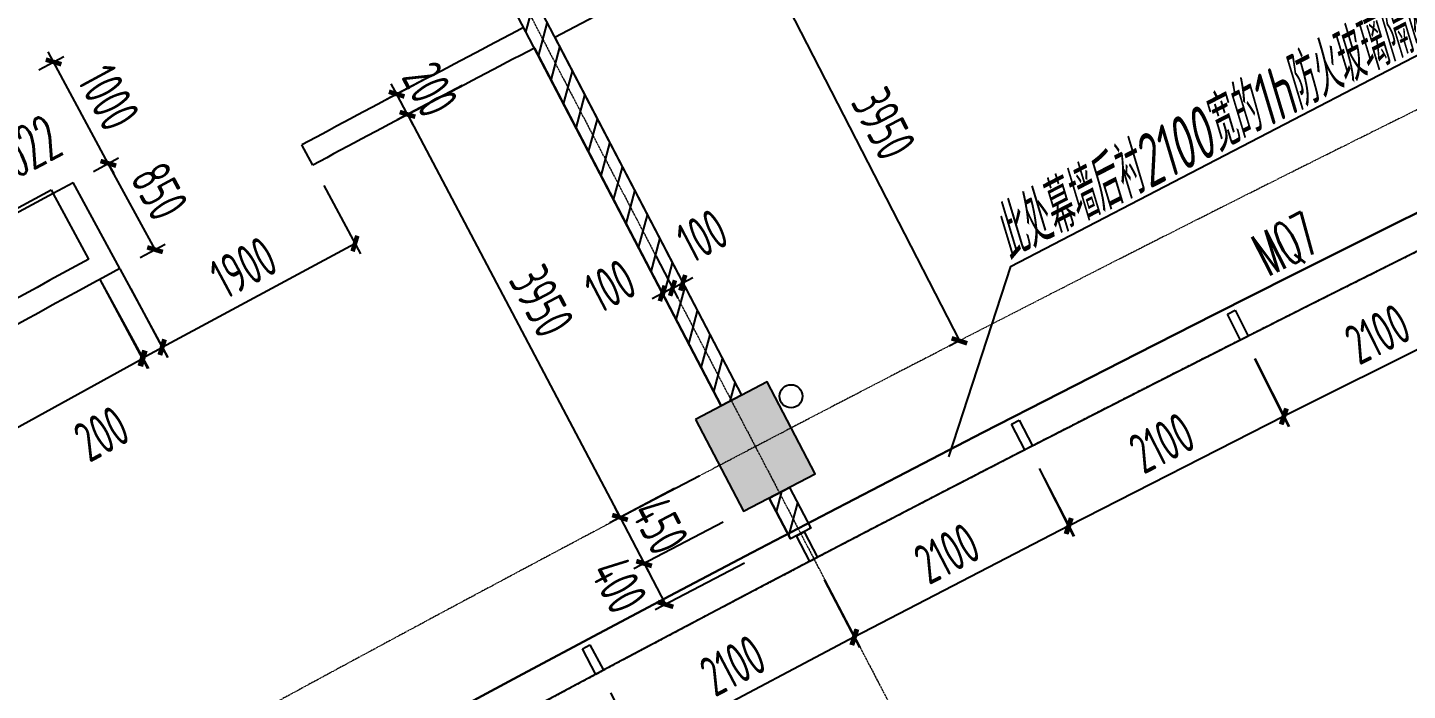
# Model space of a CAD drawing. Header units: millimetres. Extents: x 0 to 12095980, y -6694179 to 0.
# Drawn here: x 11636465 to 11648439, y -6436064 to -6430320 of the extents above; entities that cross this region are included whole.
import ezdxf
from ezdxf.enums import TextEntityAlignment as Align

# ---------------------------------------------------------------- set-up
doc = ezdxf.new("R2010")
doc.units = ezdxf.units.MM
doc.header["$LTSCALE"] = 10
doc.linetypes.add('A1-RG-AXIS$0$CENTER', pattern=[50.8, 31.75, -6.35, 6.35, -6.35])
doc.linetypes.add('A1-RI-F2$0$HIDDEN2', pattern=[0.1875, 0.125, -0.0625])
for name, color, linetype in [('A1-RD-2F$0$A-DIMS-1：100', 1, 'Continuous'), ('A1-RD-2F$0$A-GLAZ', 140, 'Continuous'), ('A1-RD-2F$0$A-louban', 5, 'Continuous'), ('A1-RG-AXIS$0$A-COLU-HATH', 8, 'Continuous'), ('A1-RG-AXIS$0$A-COLUMN', 7, 'Continuous'), ('A1-RG-AXIS$0$A2-RG-AXIS-150$0$A-DIMS-100', 1, 'Continuous'), ('A1-RI-F2$0$0P-RW-GR-V', 210, 'Continuous'), ('A1-RI-F2$0$A-DIMS-1：100', 1, 'Continuous'), ('A1-RI-F2$0$A-DOOR', 32, 'Continuous'), ('A1-RI-F2$0$A-FUZHUXIAN', 55, 'A1-RI-F2$0$HIDDEN2'), ('A1-RI-F2$0$A-HATH', 8, 'Continuous'), ('A1-RI-F2$0$A-SYMB', 4, 'Continuous'), ('A1-RI-F2$0$A-SYMB-AREA', 4, 'Continuous'), ('A1-RI-F2$0$A-SYMB-NAME', 4, 'Continuous'), ('A1-RI-F2$0$A-TEXT', 4, 'Continuous'), ('A1-RI-F2$0$A-TEXT1', 4, 'Continuous'), ('A1-RI-F2$0$A-WALL', 7, 'Continuous'), ('A1-RI-F2$0$N-SYMB-DOOR', 13, 'Continuous'), ('A1-RI-F2$0$N-SYMB-DOOR1', 13, 'Continuous'), ('A1-RI-F2$0$N-SYMB-DOOR2', 13, 'Continuous')]:
    doc.layers.add(name, color=color, linetype=linetype)
doc.layers.add('A1-RG-AXIS$0$A-GRID', color=1, linetype='A1-RG-AXIS$0$CENTER', lineweight=9)
doc.styles.add('A1-RD-2F$0$XD2008', font='xd-hzs.shx', dxfattribs={"width": 0.7, "bigfont": 'xd-hztxt.shx'})
doc.styles.add('A1-RG-AXIS$0$A2-RG-AXIS-150$0$XD2008', font='romans.shx', dxfattribs={"width": 0.7})
doc.styles.add('A1-RI-F2$0$ECADI', font='gbeitc.shx', dxfattribs={"width": 0.7, "bigfont": 'gbcbig.shx'})
doc.styles.add('A1-RI-F2$0$ECADI-SYM', font='simplex.shx', dxfattribs={"width": 0.7, "bigfont": 'hztxt.shx'})
doc.styles.add('A1-RI-F2$0$XD2008', font='xd-hzs.shx', dxfattribs={"width": 0.7, "bigfont": 'xd-hztxt.shx'})
doc.dimstyles.new('A1-RD-2F$0$XD100$0', dxfattribs={"dimscale": 100, "dimtxt": 3.5, "dimasz": 2, "dimexe": 1, "dimexo": 2, "dimgap": 1, "dimtad": 1, "dimdec": 0, "dimdsep": 46, "dimtxsty": 'A1-RD-2F$0$XD2008', "dimblk": 'A1-RD-2F$0$_ArchTick', "dimblk1": 'A1-RD-2F$0$_ArchTick', "dimblk2": 'A1-RD-2F$0$_ArchTick', "dimsah": 1, "dimcen": 2.5, "dimclrd": 1, "dimclre": 1, "dimclrt": 4, "dimaunit": 1, "dimadec": 0, "dimazin": 0, "dimtfac": 1, "dimtdec": 0, "dimtix": 1, "dimtmove": 2, "dimatfit": 3, "dimfxl": 1, "dimtolj": 1, "dimtzin": 0, "dimarcsym": 0})
doc.dimstyles.new('A1-RG-AXIS$0$A2-RG-AXIS-150$0$XD100', dxfattribs={"dimscale": 100, "dimtxt": 5.5, "dimasz": 1.5, "dimexe": 1, "dimexo": 2, "dimgap": 0.5, "dimtad": 1, "dimdec": 0, "dimdsep": 46, "dimtxsty": 'A1-RG-AXIS$0$A2-RG-AXIS-150$0$XD2008', "dimblk": 'A1-RG-AXIS$0$A2-RG-AXIS-150$0$_ArchTick', "dimcen": 2.5, "dimclrt": 4, "dimaunit": 1, "dimadec": 3, "dimazin": 0, "dimtfac": 1, "dimtdec": 0, "dimtix": 1, "dimtmove": 0, "dimatfit": 3, "dimfxl": 1, "dimtolj": 1, "dimtzin": 0, "dimarcsym": 0})
doc.dimstyles.new('A1-RI-F2$0$XD100$0', dxfattribs={"dimscale": 100, "dimtxt": 3.5, "dimasz": 2, "dimexe": 1, "dimexo": 2, "dimgap": 1, "dimtad": 1, "dimdec": 0, "dimdsep": 46, "dimtxsty": 'A1-RI-F2$0$XD2008', "dimblk1": 'A1-RI-F2$0$_ArchTick', "dimblk2": 'A1-RI-F2$0$_ArchTick', "dimsah": 1, "dimcen": 2.5, "dimclrd": 1, "dimclre": 1, "dimclrt": 4, "dimaunit": 1, "dimadec": 0, "dimazin": 0, "dimtfac": 1, "dimtdec": 0, "dimtix": 1, "dimtmove": 2, "dimatfit": 3, "dimfxl": 1, "dimtolj": 1, "dimtzin": 0, "dimarcsym": 0})

# ---------------------------------------------------------------- blocks, each defined once
blk = doc.blocks.new('A1-RI-F2$0$A-X-D2-60$0$d1000')
at = {"layer": 'A1-RI-F2$0$A-DOOR'}
blk.add_lwpolyline([(1257258, 175907), (1257258, 175942), (1256258, 175942), (1256258, 175907)], close=True, dxfattribs=at)
blk.add_arc((1257258, 175942), 1000, 182.0058, 269.9549, dxfattribs=at)
blk = doc.blocks.new('A1-RI-F2$0$_ArchTick')
at = {"color": 0, "linetype": 'ByBlock', "const_width": 0.4}
blk.add_lwpolyline([(-0.5, -0.5), (0.5, 0.5)], dxfattribs=at)
blk = doc.blocks.new('*D204')
at = {"layer": 'A1-RI-F2$0$A-DIMS-1：100', "color": 1, "linetype": 'ByBlock', "lineweight": -2, "transparency": 16777216}
for p, q in [((11642725, -6429532), (11642658, -6429566)), ((11642747, -6429520), (11644551, -6433034)), ((11644528, -6433046), (11644462, -6433080))]:
    blk.add_line(p, q, dxfattribs=at)
at = {"layer": 'A1-RI-F2$0$A-DIMS-1：100', "color": 1, "linetype": 'ByBlock', "lineweight": -2, "transparency": 16777216, "xscale": 100, "yscale": 100, "zscale": 100}
for p, rotation in [((11642747, -6429520), 117.1609874490202), ((11644551, -6433034), 297.1609874490201)]:
    blk.add_blockref('A1-RI-F2$0$_ArchTick', p, dxfattribs=dict(at, rotation=rotation))
at = {"layer": 'A1-RI-F2$0$A-DIMS-1：100', "color": 4, "linetype": 'ByBlock', "transparency": 16777216, "insert": (11643894, -6431152), "char_height": 350, "attachment_point": 5, "rotation": 297.161, "style": 'A1-RI-F2$0$XD2008'}
blk.add_mtext('\\A1;3950', dxfattribs=at)
blk = doc.blocks.new('*D179')
at = {"layer": 'A1-RI-F2$0$A-DIMS-1：100', "color": 1, "linetype": 'ByBlock', "lineweight": -2, "transparency": 16777216}
for p, q in [((11639036, -6431687), (11639354, -6432280)), ((11637632, -6433089), (11639306, -6432191)), ((11637361, -6432585), (11637679, -6433178))]:
    blk.add_line(p, q, dxfattribs=at)
at = {"layer": 'A1-RI-F2$0$A-DIMS-1：100', "color": 1, "linetype": 'ByBlock', "lineweight": -2, "transparency": 16777216, "xscale": 100, "yscale": 100, "zscale": 100}
for p, rotation in [((11639306, -6432191), 28.20464460487702), ((11637632, -6433089), 208.204644604877)]:
    blk.add_blockref('A1-RI-F2$0$_ArchTick', p, dxfattribs=dict(at, rotation=rotation))
at = {"layer": 'A1-RI-F2$0$A-DIMS-1：100', "color": 4, "linetype": 'ByBlock', "transparency": 16777216, "insert": (11638339, -6432398), "char_height": 350, "attachment_point": 5, "rotation": 28.2046, "style": 'A1-RI-F2$0$XD2008'}
blk.add_mtext('\\A1;1900', dxfattribs=at)
blk = doc.blocks.new('*D180')
at = {"layer": 'A1-RI-F2$0$A-DIMS-1：100', "color": 1, "linetype": 'ByBlock', "lineweight": -2, "transparency": 16777216}
for p, q in [((11637267, -6432409), (11637683, -6433178)), ((11637091, -6432504), (11637507, -6433273)), ((11637459, -6433185), (11637635, -6433090))]:
    blk.add_line(p, q, dxfattribs=at)
at = {"layer": 'A1-RI-F2$0$A-DIMS-1：100', "color": 1, "linetype": 'ByBlock', "lineweight": -2, "transparency": 16777216, "xscale": 100, "yscale": 100, "zscale": 100}
for p, rotation in [((11637635, -6433090), 28.4068325923117), ((11637459, -6433185), 208.4068325923117)]:
    blk.add_blockref('A1-RI-F2$0$_ArchTick', p, dxfattribs=dict(at, rotation=rotation))
at = {"layer": 'A1-RI-F2$0$A-DIMS-1：100', "color": 4, "linetype": 'ByBlock', "transparency": 16777216, "insert": (11637107, -6433839), "char_height": 350, "attachment_point": 5, "rotation": 28.4068, "style": 'A1-RI-F2$0$XD2008'}
blk.add_mtext('\\A1;200', dxfattribs=at)
blk = doc.blocks.new('*D181')
at = {"layer": 'A1-RI-F2$0$A-DIMS-1：100', "color": 1, "linetype": 'ByBlock', "lineweight": -2, "transparency": 16777216}
for p, q in [((11637092, -6432503), (11637516, -6433275)), ((11637468, -6433187), (11633898, -6435151)), ((11633521, -6434467), (11633946, -6435239))]:
    blk.add_line(p, q, dxfattribs=at)
at = {"layer": 'A1-RI-F2$0$A-DIMS-1：100', "color": 1, "linetype": 'ByBlock', "lineweight": -2, "transparency": 16777216, "xscale": 100, "yscale": 100, "zscale": 100}
for p, rotation in [((11637468, -6433187), 28.81820476373331), ((11633898, -6435151), 208.8182047637333)]:
    blk.add_blockref('A1-RI-F2$0$_ArchTick', p, dxfattribs=dict(at, rotation=rotation))
at = {"layer": 'A1-RI-F2$0$A-DIMS-1：100', "color": 4, "linetype": 'ByBlock', "transparency": 16777216, "insert": (11635550, -6433928), "char_height": 350, "attachment_point": 5, "rotation": 28.8182, "style": 'A1-RI-F2$0$XD2008'}
blk.add_mtext('\\A1;4075', dxfattribs=at)
blk = doc.blocks.new('*D183')
at = {"layer": 'A1-RI-F2$0$A-DIMS-1：100', "color": 1, "linetype": 'ByBlock', "lineweight": -2, "transparency": 16777216}
for p, q in [((11637038, -6431566), (11637254, -6431449)), ((11637571, -6432244), (11637166, -6431496)), ((11637443, -6432313), (11637658, -6432197))]:
    blk.add_line(p, q, dxfattribs=at)
at = {"layer": 'A1-RI-F2$0$A-DIMS-1：100', "color": 1, "linetype": 'ByBlock', "lineweight": -2, "transparency": 16777216, "xscale": 100, "yscale": 100, "zscale": 100}
for p, rotation in [((11637166, -6431496), 118.4068561019658), ((11637571, -6432244), 298.4068561019658)]:
    blk.add_blockref('A1-RI-F2$0$_ArchTick', p, dxfattribs=dict(at, rotation=rotation))
at = {"layer": 'A1-RI-F2$0$A-DIMS-1：100', "color": 4, "linetype": 'ByBlock', "transparency": 16777216, "insert": (11637610, -6431739), "char_height": 350, "attachment_point": 5, "rotation": 298.4069, "style": 'A1-RI-F2$0$XD2008'}
blk.add_mtext('\\A1;850', dxfattribs=at)
blk = doc.blocks.new('*D184')
at = {"layer": 'A1-RI-F2$0$A-DIMS-1：100', "color": 1, "linetype": 'ByBlock', "lineweight": -2, "transparency": 16777216}
for p, q in [((11636563, -6430686), (11636779, -6430569)), ((11636691, -6430617), (11636643, -6430529)), ((11637166, -6431496), (11636691, -6430617)), ((11637038, -6431566), (11637254, -6431449)), ((11637166, -6431496), (11637214, -6431584))]:
    blk.add_line(p, q, dxfattribs=at)
at = {"layer": 'A1-RI-F2$0$A-DIMS-1：100', "color": 1, "linetype": 'ByBlock', "lineweight": -2, "transparency": 16777216, "xscale": 100, "yscale": 100, "zscale": 100}
for p, rotation in [((11636691, -6430617), 298.3878376639529), ((11637166, -6431496), 118.3878376639529)]:
    blk.add_blockref('A1-RI-F2$0$_ArchTick', p, dxfattribs=dict(at, rotation=rotation))
at = {"layer": 'A1-RI-F2$0$A-DIMS-1：100', "color": 4, "linetype": 'ByBlock', "transparency": 16777216, "insert": (11637170, -6430926), "char_height": 350, "attachment_point": 5, "rotation": 298.3878, "style": 'A1-RI-F2$0$XD2008'}
blk.add_mtext('\\A1;1000', dxfattribs=at)
blk = doc.blocks.new('A1-RD-2F$0$_ArchTick')
at = {"color": 0, "linetype": 'ByBlock', "const_width": 0.4}
blk.add_lwpolyline([(-0.5, -0.5), (0.5, 0.5)], dxfattribs=at)
blk = doc.blocks.new('*D672')
at = {"layer": 'A1-RD-2F$0$A-DIMS-1：100', "color": 1, "linetype": 'ByBlock', "lineweight": -2, "transparency": 16777216}
for p, q in [((11648991, -6432250), (11649287, -6432841)), ((11649242, -6432752), (11647364, -6433691)), ((11647113, -6433189), (11647408, -6433780))]:
    blk.add_line(p, q, dxfattribs=at)
at = {"layer": 'A1-RD-2F$0$A-DIMS-1：100', "color": 1, "linetype": 'ByBlock', "lineweight": -2, "transparency": 16777216, "xscale": 100, "yscale": 100, "zscale": 100}
for p, rotation in [((11649242, -6432752), 26.55573624381362), ((11647364, -6433691), 206.5557362438136)]:
    blk.add_blockref('A1-RD-2F$0$_ArchTick', p, dxfattribs=dict(at, rotation=rotation))
at = {"layer": 'A1-RD-2F$0$A-DIMS-1：100', "color": 4, "linetype": 'ByBlock', "transparency": 16777216, "insert": (11648180, -6432975), "char_height": 350, "attachment_point": 5, "rotation": 26.5557, "style": 'A1-RD-2F$0$XD2008'}
blk.add_mtext('\\A1;2100', dxfattribs=at)
blk = doc.blocks.new('*D673')
at = {"layer": 'A1-RD-2F$0$A-DIMS-1：100', "color": 1, "linetype": 'ByBlock', "lineweight": -2, "transparency": 16777216}
for p, q in [((11647114, -6433188), (11647414, -6433777)), ((11647369, -6433688), (11645497, -6434641)), ((11645243, -6434141), (11645542, -6434730))]:
    blk.add_line(p, q, dxfattribs=at)
at = {"layer": 'A1-RD-2F$0$A-DIMS-1：100', "color": 1, "linetype": 'ByBlock', "lineweight": -2, "transparency": 16777216, "xscale": 100, "yscale": 100, "zscale": 100}
for p, rotation in [((11647369, -6433688), 26.96709227587927), ((11645497, -6434641), 206.9670922758793)]:
    blk.add_blockref('A1-RD-2F$0$_ArchTick', p, dxfattribs=dict(at, rotation=rotation))
at = {"layer": 'A1-RD-2F$0$A-DIMS-1：100', "color": 4, "linetype": 'ByBlock', "transparency": 16777216, "insert": (11646308, -6433919), "char_height": 350, "attachment_point": 5, "rotation": 26.9671, "style": 'A1-RD-2F$0$XD2008'}
blk.add_mtext('\\A1;2100', dxfattribs=at)
blk = doc.blocks.new('*D674')
at = {"layer": 'A1-RD-2F$0$A-DIMS-1：100', "color": 1, "linetype": 'ByBlock', "lineweight": -2, "transparency": 16777216}
for p, q in [((11645244, -6434140), (11645548, -6434727)), ((11645502, -6434638), (11643637, -6435604)), ((11643379, -6435106), (11643683, -6435693))]:
    blk.add_line(p, q, dxfattribs=at)
at = {"layer": 'A1-RD-2F$0$A-DIMS-1：100', "color": 1, "linetype": 'ByBlock', "lineweight": -2, "transparency": 16777216, "xscale": 100, "yscale": 100, "zscale": 100}
for p, rotation in [((11645502, -6434638), 27.37844987022338), ((11643637, -6435604), 207.3784498702233)]:
    blk.add_blockref('A1-RD-2F$0$_ArchTick', p, dxfattribs=dict(at, rotation=rotation))
at = {"layer": 'A1-RD-2F$0$A-DIMS-1：100', "color": 4, "linetype": 'ByBlock', "transparency": 16777216, "insert": (11644443, -6434877), "char_height": 350, "attachment_point": 5, "rotation": 27.3784, "style": 'A1-RD-2F$0$XD2008'}
blk.add_mtext('\\A1;2100', dxfattribs=at)
blk = doc.blocks.new('*D675')
at = {"layer": 'A1-RD-2F$0$A-DIMS-1：100', "color": 1, "linetype": 'ByBlock', "lineweight": -2, "transparency": 16777216}
for p, q in [((11643380, -6435105), (11643688, -6435690)), ((11643642, -6435601), (11641784, -6436580)), ((11641523, -6436084), (11641831, -6436669))]:
    blk.add_line(p, q, dxfattribs=at)
at = {"layer": 'A1-RD-2F$0$A-DIMS-1：100', "color": 1, "linetype": 'ByBlock', "lineweight": -2, "transparency": 16777216, "xscale": 100, "yscale": 100, "zscale": 100}
for p, rotation in [((11643642, -6435601), 27.79298955188193), ((11641784, -6436580), 207.7929895518819)]:
    blk.add_blockref('A1-RD-2F$0$_ArchTick', p, dxfattribs=dict(at, rotation=rotation))
at = {"layer": 'A1-RD-2F$0$A-DIMS-1：100', "color": 4, "linetype": 'ByBlock', "transparency": 16777216, "insert": (11642585, -6435848), "char_height": 350, "attachment_point": 5, "rotation": 27.793, "style": 'A1-RD-2F$0$XD2008'}
blk.add_mtext('\\A1;2100', dxfattribs=at)
blk = doc.blocks.new('A1-RD-2F$0$chuangkuang')
at = {"linetype": 'ByBlock'}
for p, q in [((11593433, -6456040), (11593631, -6455887)), ((11593631, -6455887), (11593677, -6455946)), ((11593677, -6455946), (11593479, -6456099)), ((11593479, -6456099), (11593433, -6456040))]:
    blk.add_line(p, q, dxfattribs=at)
blk = doc.blocks.new('*D431')
at = {"layer": 'A1-RI-F2$0$A-DIMS-1：100', "color": 1, "linetype": 'ByBlock', "lineweight": -2, "transparency": 16777216}
for p, q in [((11640236, -6430821), (11639673, -6431118)), ((11639762, -6431072), (11641606, -6434565)), ((11642080, -6434314), (11641518, -6434611))]:
    blk.add_line(p, q, dxfattribs=at)
at = {"layer": 'A1-RI-F2$0$A-DIMS-1：100', "color": 1, "linetype": 'ByBlock', "lineweight": -2, "transparency": 16777216, "xscale": 100, "yscale": 100, "zscale": 100}
for p, rotation in [((11639762, -6431072), 117.8380140557214), ((11641606, -6434565), 297.8380140557214)]:
    blk.add_blockref('A1-RI-F2$0$_ArchTick', p, dxfattribs=dict(at, rotation=rotation))
at = {"layer": 'A1-RI-F2$0$A-DIMS-1：100', "color": 4, "linetype": 'ByBlock', "transparency": 16777216, "insert": (11640927, -6432690), "char_height": 350, "attachment_point": 5, "rotation": 297.838, "style": 'A1-RI-F2$0$XD2008'}
blk.add_mtext('\\A1;3950', dxfattribs=at)
blk = doc.blocks.new('*D432')
at = {"layer": 'A1-RI-F2$0$A-DIMS-1：100', "color": 1, "linetype": 'ByBlock', "lineweight": -2, "transparency": 16777216}
for p, q in [((11639906, -6430770), (11639580, -6430942)), ((11639668, -6430896), (11639621, -6430807)), ((11639762, -6431072), (11639668, -6430896)), ((11639999, -6430947), (11639673, -6431119)), ((11639762, -6431072), (11639808, -6431161))]:
    blk.add_line(p, q, dxfattribs=at)
at = {"layer": 'A1-RI-F2$0$A-DIMS-1：100', "color": 1, "linetype": 'ByBlock', "lineweight": -2, "transparency": 16777216, "xscale": 100, "yscale": 100, "zscale": 100}
for p, rotation in [((11639668, -6430896), 297.8895704363046), ((11639762, -6431072), 117.8895704363046)]:
    blk.add_blockref('A1-RI-F2$0$_ArchTick', p, dxfattribs=dict(at, rotation=rotation))
at = {"layer": 'A1-RI-F2$0$A-DIMS-1：100', "color": 4, "linetype": 'ByBlock', "transparency": 16777216, "insert": (11639958, -6430855), "char_height": 350, "attachment_point": 5, "rotation": 297.8896, "style": 'A1-RI-F2$0$XD2008'}
blk.add_mtext('\\A1;200', dxfattribs=at)
blk = doc.blocks.new('*D439')
at = {"layer": 'A1-RI-F2$0$A-DIMS-1：100', "color": 1, "linetype": 'ByBlock', "lineweight": -2, "transparency": 16777216}
for p, q in [((11641916, -6432297), (11642108, -6432665)), ((11642005, -6432251), (11642197, -6432619)), ((11642062, -6432577), (11642151, -6432531)), ((11642151, -6432531), (11642239, -6432484)), ((11642062, -6432577), (11641973, -6432623))]:
    blk.add_line(p, q, dxfattribs=at)
at = {"layer": 'A1-RI-F2$0$A-DIMS-1：100', "color": 1, "linetype": 'ByBlock', "lineweight": -2, "transparency": 16777216, "xscale": 100, "yscale": 100, "zscale": 100}
for p, rotation in [((11642062, -6432577), 27.58412338707445), ((11642151, -6432531), 207.5841233870744)]:
    blk.add_blockref('A1-RI-F2$0$_ArchTick', p, dxfattribs=dict(at, rotation=rotation))
at = {"layer": 'A1-RI-F2$0$A-DIMS-1：100', "color": 4, "linetype": 'ByBlock', "transparency": 16777216, "insert": (11642320, -6432123), "char_height": 350, "attachment_point": 5, "rotation": 27.5841, "style": 'A1-RI-F2$0$XD2008'}
blk.add_mtext('\\A1;100', dxfattribs=at)
blk = doc.blocks.new('*D440')
at = {"layer": 'A1-RI-F2$0$A-DIMS-1：100', "color": 1, "linetype": 'ByBlock', "lineweight": -2, "transparency": 16777216}
for p, q in [((11641919, -6432303), (11642108, -6432665)), ((11641830, -6432349), (11642020, -6432712)), ((11642062, -6432577), (11642151, -6432531)), ((11641973, -6432623), (11641885, -6432669)), ((11642062, -6432577), (11641973, -6432623))]:
    blk.add_line(p, q, dxfattribs=at)
at = {"layer": 'A1-RI-F2$0$A-DIMS-1：100', "color": 1, "linetype": 'ByBlock', "lineweight": -2, "transparency": 16777216, "xscale": 100, "yscale": 100, "zscale": 100}
for p, rotation in [((11641973, -6432623), 27.5841233869896), ((11642062, -6432577), 207.5841233869896)]:
    blk.add_blockref('A1-RI-F2$0$_ArchTick', p, dxfattribs=dict(at, rotation=rotation))
at = {"layer": 'A1-RI-F2$0$A-DIMS-1：100', "color": 4, "linetype": 'ByBlock', "transparency": 16777216, "insert": (11641522, -6432558), "char_height": 350, "attachment_point": 5, "rotation": 27.5841, "style": 'A1-RI-F2$0$XD2008'}
blk.add_mtext('\\A1;100', dxfattribs=at)
blk = doc.blocks.new('*D447')
at = {"layer": 'A1-RI-F2$0$A-DIMS-1：100', "color": 1, "linetype": 'ByBlock', "lineweight": -2, "transparency": 16777216}
for p, q in [((11642293, -6434206), (11641518, -6434611)), ((11641606, -6434565), (11641560, -6434476)), ((11641606, -6434565), (11641815, -6434964)), ((11642501, -6434605), (11641726, -6435010)), ((11641815, -6434964), (11641861, -6435052))]:
    blk.add_line(p, q, dxfattribs=at)
at = {"layer": 'A1-RI-F2$0$A-DIMS-1：100', "color": 1, "linetype": 'ByBlock', "lineweight": -2, "transparency": 16777216, "xscale": 100, "yscale": 100, "zscale": 100}
for p, rotation in [((11641606, -6434565), 297.5841233990287), ((11641815, -6434964), 117.5841233990287)]:
    blk.add_blockref('A1-RI-F2$0$_ArchTick', p, dxfattribs=dict(at, rotation=rotation))
at = {"layer": 'A1-RI-F2$0$A-DIMS-1：100', "color": 4, "linetype": 'ByBlock', "transparency": 16777216, "insert": (11641954, -6434637), "char_height": 350, "attachment_point": 5, "rotation": 297.5841, "style": 'A1-RI-F2$0$XD2008'}
blk.add_mtext('\\A1;450', dxfattribs=at)
blk = doc.blocks.new('*D448')
at = {"layer": 'A1-RI-F2$0$A-DIMS-1：100', "color": 1, "linetype": 'ByBlock', "lineweight": -2, "transparency": 16777216}
for p, q in [((11642501, -6434605), (11641727, -6435011)), ((11641815, -6434965), (11642001, -6435319)), ((11642687, -6434960), (11641912, -6435366))]:
    blk.add_line(p, q, dxfattribs=at)
at = {"layer": 'A1-RI-F2$0$A-DIMS-1：100', "color": 1, "linetype": 'ByBlock', "lineweight": -2, "transparency": 16777216, "xscale": 100, "yscale": 100, "zscale": 100}
for p, rotation in [((11641815, -6434965), 117.6519333473876), ((11642001, -6435319), 297.6519333473875)]:
    blk.add_blockref('A1-RI-F2$0$_ArchTick', p, dxfattribs=dict(at, rotation=rotation))
at = {"layer": 'A1-RI-F2$0$A-DIMS-1：100', "color": 4, "linetype": 'ByBlock', "transparency": 16777216, "insert": (11641597, -6435151), "char_height": 350, "attachment_point": 5, "rotation": 297.6519, "style": 'A1-RI-F2$0$XD2008'}
blk.add_mtext('\\A1;400', dxfattribs=at)
blk = doc.blocks.new('A1-RI-F2$0$mc')
at = {"layer": 'A1-RI-F2$0$N-SYMB-DOOR', "style": 'A1-RI-F2$0$ECADI-SYM', "width": 0.7}
for tag, p in [('门窗主编号1', (55.7, -311.3)), ('门窗主编号2', (667.6, -311.3))]:
    blk.add_attdef(tag, p, '', height=180, dxfattribs=at)
at = {"layer": 'A1-RI-F2$0$N-SYMB-DOOR', "style": 'A1-RI-F2$0$ECADI-SYM', "width": 0.7, "flags": 1}
for tag, p in [('洞口尺寸(宽X高)', (55.6, -717.2)), ('备注', (57.1, -921.2))]:
    blk.add_attdef(tag, p, '', height=180, dxfattribs=at)
at = {"layer": 'A1-RI-F2$0$N-SYMB-DOOR1', "style": 'A1-RI-F2$0$ECADI-SYM', "width": 0.7}
blk.add_attdef('门窗辅编号1', (55.7, -516.1), '', height=180, dxfattribs=at)
at = {"layer": 'A1-RI-F2$0$N-SYMB-DOOR2', "style": 'A1-RI-F2$0$ECADI-SYM', "width": 0.7}
blk.add_attdef('门窗辅编号2', (311.5, -516.1), '', height=180, dxfattribs=at)
blk = doc.blocks.new('A1-RG-AXIS$0$A2-RG-AXIS-150$0$_ArchTick')
at = {"color": 0, "linetype": 'ByBlock', "const_width": 0.4}
blk.add_lwpolyline([(-0.5, -0.5), (0.5, 0.5)], dxfattribs=at)
blk = doc.blocks.new('*D722')
at = {"layer": 'A1-RG-AXIS$0$A2-RG-AXIS-150$0$A-DIMS-100', "color": 0, "lineweight": -2, "ltscale": 3, "transparency": 16777216}
for p, q in [((11670910, -6387267), (11670916, -6387284)), ((11580897, -6435951), (11580908, -6435965))]:
    blk.add_line(p, q, dxfattribs=at)
blk.add_arc((11778732, -6694179), 325182, 109.35703, 127.45663, dxfattribs=at)
at = {"layer": 'A1-RG-AXIS$0$A2-RG-AXIS-150$0$A-DIMS-100', "color": 0, "lineweight": -2, "ltscale": 3, "transparency": 16777216, "xscale": 150, "yscale": 150, "zscale": 150}
for p, rotation in [((11670949, -6387378), 19.35703132825471), ((11580969, -6436044), 217.4566338573137)]:
    blk.add_blockref('A1-RG-AXIS$0$A2-RG-AXIS-150$0$_ArchTick', p, dxfattribs=dict(at, rotation=rotation))
at = {"layer": 'A1-RG-AXIS$0$A2-RG-AXIS-150$0$A-DIMS-100', "color": 4, "ltscale": 3, "transparency": 16777216, "insert": (11623903, -6407911), "char_height": 375, "attachment_point": 5, "rotation": 28.4068, "style": 'A1-RG-AXIS$0$A2-RG-AXIS-150$0$XD2008'}
blk.add_mtext('\\A1;18°5\'59"', dxfattribs=at)
blk = doc.blocks.new('A1-RG-AXIS$0$colu')
at = {"layer": 'A1-RG-AXIS$0$A-COLU-HATH', "linetype": 'ByBlock'}
h = blk.add_hatch(color=256, dxfattribs=at)
h.paths.add_polyline_path([(11591264, -6433839), (11591159, -6433557), (11590222, -6433908), (11590400, -6434382)])
h.paths.add_polyline_path([(11582706, -6437301), (11582516, -6436795), (11581580, -6437146), (11581701, -6437474)])
h.paths.add_polyline_path([(11590472, -6449024), (11591080, -6449817), (11591635, -6449392), (11591027, -6448598)])
h.paths.add_polyline_path([(11597647, -6443800), (11598174, -6444530), (11598741, -6444120), (11598215, -6443391)])
h.paths.add_polyline_path([(11585545, -6442594), (11586154, -6443388), (11586709, -6442962), (11586101, -6442168)])
h.paths.add_polyline_path([(11592849, -6437150), (11593376, -6437880), (11593943, -6437471), (11593417, -6436741)])
h.paths.add_polyline_path([(11606395, -6455924), (11606921, -6456654), (11607489, -6456244), (11606962, -6455514)])
h.paths.add_polyline_path([(11601626, -6449315), (11602153, -6450044), (11602720, -6449635), (11602194, -6448905)])
edge = h.paths.add_edge_path()
edge.add_arc((11595249, -6454684), 425, 0, 360)
edge = h.paths.add_edge_path()
edge.add_arc((11600176, -6461115), 425, 0, 360)
h.paths.add_polyline_path([(11613307, -6451074), (11613812, -6451818), (11614392, -6451425), (11613886, -6450680)])
h.paths.add_polyline_path([(11620356, -6446424), (11620839, -6447183), (11621430, -6446806), (11620946, -6446047)])
h.paths.add_polyline_path([(11615974, -6439552), (11616458, -6440311), (11617048, -6439934), (11616564, -6439175)])
h.paths.add_polyline_path([(11608730, -6444330), (11609235, -6445075), (11609815, -6444682), (11609309, -6443937)])
h.paths.add_polyline_path([(11600306, -6431919), (11600812, -6432664), (11601391, -6432270), (11600885, -6431526)])
h.paths.add_polyline_path([(11607910, -6426904), (11608394, -6427663), (11608984, -6427286), (11608500, -6426527)])
h.paths.add_polyline_path([(11630302, -6423285), (11630693, -6423983), (11631129, -6423739), (11630739, -6423040)])
h.paths.add_polyline_path([(11626248, -6416039), (11626639, -6416737), (11627075, -6416493), (11626684, -6415795)])
h.paths.add_polyline_path([(11627535, -6441978), (11627997, -6442751), (11628598, -6442392), (11628136, -6441619)])
h.paths.add_polyline_path([(11634839, -6437741), (11635279, -6438526), (11635889, -6438184), (11635450, -6437399)])
h.paths.add_polyline_path([(11615655, -6422109), (11616117, -6422881), (11616718, -6422522), (11616256, -6421750)])
h.paths.add_polyline_path([(11619863, -6429147), (11620325, -6429919), (11620926, -6429560), (11620464, -6428788)])
h.paths.add_polyline_path([(11630859, -6430629), (11631299, -6431414), (11631910, -6431072), (11631470, -6430287)])
h.paths.add_polyline_path([(11627539, -6424694), (11627978, -6425480), (11628589, -6425138), (11628150, -6424353)])
h.paths.add_polyline_path([(11623353, -6434983), (11623815, -6435756), (11624415, -6435396), (11623953, -6434624)])
h.paths.add_polyline_path([(11623535, -6417538), (11623974, -6418324), (11624585, -6417982), (11624146, -6417197)])
h.paths.add_polyline_path([(11635339, -6420464), (11635756, -6421262), (11636376, -6420938), (11635960, -6420140)])
h.paths.add_polyline_path([(11645506, -6407138), (11645842, -6407864), (11645388, -6408074), (11645053, -6407348)])
h.paths.add_polyline_path([(11648218, -6414201), (11648554, -6414927), (11649008, -6414718), (11648672, -6413991)])
h.paths.add_polyline_path([(11649797, -6429904), (11650191, -6430713), (11650820, -6430407), (11650426, -6429597)])
h.paths.add_polyline_path([(11632163, -6412872), (11631542, -6413196), (11632283, -6414615), (11632904, -6414290)])
h.paths.add_polyline_path([(11648553, -6404923), (11647915, -6405211), (11648573, -6406669), (11649211, -6406381)])
h.paths.add_polyline_path([(11638488, -6426491), (11638905, -6427289), (11639525, -6426965), (11639108, -6426167)])
h.paths.add_polyline_path([(11646232, -6422575), (11646626, -6423384), (11647255, -6423078), (11646862, -6422268)])
h.paths.add_polyline_path([(11643258, -6416460), (11643651, -6417269), (11644281, -6416963), (11643887, -6416153)])
edge = h.paths.add_edge_path()
edge.add_arc((11640554, -6410101), 425, 0, 360)
h.paths.add_polyline_path([(11642262, -6433715), (11642678, -6434512), (11643299, -6434188), (11642882, -6433391)])
h.paths.add_polyline_path([(11657439, -6426310), (11657809, -6427131), (11658447, -6426843), (11658077, -6426022)])
h.paths.add_polyline_path([(11654086, -6418882), (11654456, -6419702), (11655094, -6419414), (11654724, -6418594)])
h.paths.add_polyline_path([(11659423, -6409141), (11659770, -6409971), (11660416, -6409702), (11660069, -6408871)])
h.paths.add_polyline_path([(11651288, -6412684), (11651658, -6413504), (11652296, -6413216), (11651926, -6412396)])
h.paths.add_polyline_path([(11672567, -6404095), (11672841, -6404846), (11673311, -6404675), (11673037, -6403924)])
h.paths.add_polyline_path([(11669749, -6396288), (11670092, -6397229), (11670562, -6397058), (11670219, -6396117)])
h.paths.add_polyline_path([(11678236, -6409178), (11678568, -6410121), (11679228, -6409889), (11678897, -6408946)])
h.paths.add_polyline_path([(11675949, -6402668), (11676281, -6403611), (11676941, -6403379), (11676610, -6402436)])
h.paths.add_polyline_path([(11662042, -6415416), (11662388, -6416247), (11663034, -6415977), (11662688, -6415147)])
h.paths.add_polyline_path([(11670094, -6412181), (11670417, -6413021), (11671070, -6412770), (11670748, -6411930)])
h.paths.add_polyline_path([(11656266, -6401573), (11656651, -6402496), (11657297, -6402226), (11656912, -6401304)])
h.paths.add_polyline_path([(11664718, -6398177), (11665077, -6399111), (11665730, -6398860), (11665372, -6397926)])
h.paths.add_polyline_path([(11667657, -6405832), (11667980, -6406673), (11668633, -6406422), (11668311, -6405582)])
h.paths.add_polyline_path([(11673265, -6395025), (11673596, -6395969), (11674256, -6395737), (11673925, -6394793)])
edge = h.paths.add_edge_path()
edge.add_arc((11681417, -6417175), 425, 0, 360)
h.paths.add_polyline_path([(11673015, -6419789), (11673338, -6420629), (11673991, -6420379), (11673669, -6419538)])
h.paths.add_polyline_path([(11665180, -6422938), (11665527, -6423769), (11666173, -6423499), (11665826, -6422668)])
at = {"layer": 'A1-RG-AXIS$0$A-COLUMN'}
blk.add_lwpolyline([(11642262, -6433715), (11642678, -6434512), (11643299, -6434188), (11642882, -6433391)], close=True, dxfattribs=at)
blk = doc.blocks.new('A1-RI-F2$0$5erhfh')
at = {"layer": 'A1-RI-F2$0$A-SYMB-AREA', "style": 'A1-RI-F2$0$ECADI', "width": 0.7}
blk.add_attdef('340M2', text='', height=2.5, dxfattribs=at).set_placement((0, 1.25), align=Align.MIDDLE_LEFT)
at = {"layer": 'A1-RI-F2$0$A-SYMB-NAME', "style": 'A1-RI-F2$0$ECADI', "width": 0.7}
blk.add_attdef('CHINESENAME', (-12.29, 3.09), '', height=4.5, dxfattribs=at)
blk = doc.blocks.new('A1-RD-2F')
at = {"layer": 'A1-RD-2F$0$A-GLAZ', "ltscale": 0.25}
for radius, start, end in [(292800, 108.984813, 127.828852), (292500, 108.926088, 127.887577), (292500, 108.926088, 127.887577)]:
    blk.add_arc((11778729.3, -6694180.2), radius, start, end, dxfattribs=at)
at = {"layer": 'A1-RD-2F$0$A-louban'}
blk.add_lwpolyline([(11592585.5, -6454466.4), (11599153.7, -6462913.2, -0.0824084), (11683476.3, -6417307.1)], format="xyb", dxfattribs=at)
at = {"linetype": 'ByBlock'}
for p, rotation in [((3078571.7, -16565665.2), 78.89342514535106), ((3149666.1, -16627871.7), 79.30477154385449), ((3219201.2, -16687920), 79.70491952975634), ((3293190, -16750749.2), 80.12748903117689)]:
    blk.add_blockref('A1-RD-2F$0$chuangkuang', p, dxfattribs=dict(at, rotation=rotation))
at = {"layer": 'A1-RD-2F$0$A-DIMS-1：100', "color": 3, "linetype": 'ByBlock'}
for p1, p2, distance, picture, middle in [((11648901.9, -6432071.3), (11647023.5, -6433010.1), 760.9, '*D672', (11648179.9, -6432975.3)), ((11647023.5, -6433010.1), (11645151.8, -6433962.4), 760.8, '*D673', (11646308, -6433919.3)), ((11645151.8, -6433962.4), (11643287, -6434928.2), 760.8, '*D674', (11644442.8, -6434876.7)), ((11643287, -6434928), (11641429.3, -6435907.2), 760.9, '*D675', (11642584.7, -6435847.5))]:
    dim = blk.add_aligned_dim(p1=p1, p2=p2, distance=distance, dimstyle='A1-RD-2F$0$XD100$0', override={"dimasz": 1}, dxfattribs=at)
    dim.commit()
    dim.dimension.update_dxf_attribs({"geometry": picture, "text_midpoint": middle})
blk = doc.blocks.new('A1-RG-AXIS')
at = {"layer": 'A1-RG-AXIS$0$A-GRID', "linetype": 'A1-RG-AXIS$0$CENTER', "ltscale": 0.05}
blk.add_lwpolyline([(11682866.1, -6392336.6, 0.1037295), (11569674.9, -6456283.6, 0.1037295)], format="xyb", dxfattribs=at)
blk.add_lwpolyline([(11627916.4, -6405500.3), (11647181.2, -6442375.3)], dxfattribs=at)
at = {"layer": 'A1-RG-AXIS$0$A-GRID', "ltscale": 0.05}
for points in [[(11690526.8, -6414141.5, 0.1045274), (11584753.6, -6473784.9)], [(11691982.8, -6418505.6, 0.1046378), (11587756.3, -6477270.1)]]:
    blk.add_lwpolyline(points, format="xyb", dxfattribs=at)
at = {"layer": 'A1-RG-AXIS$0$A-GRID', "linetype": 'A1-RG-AXIS$0$CENTER', "ltscale": 0.05}
blk.add_arc((11778731.9, -6694178.6), 308600, 107.574373, 131.323037, dxfattribs=at)
at = {"layer": 'A1-RG-AXIS$0$A-GRID', "ltscale": 0.05}
blk.add_arc((11778731.9, -6694178.6), 301700, 107.53359, 131.336201, dxfattribs=at)
at = {"layer": 'A1-RG-AXIS$0$A-COLU-HATH', "linetype": 'ByBlock'}
blk.add_blockref('A1-RG-AXIS$0$colu', (0, 0), dxfattribs=at)
at = {"layer": 'A1-RG-AXIS$0$A2-RG-AXIS-150$0$A-DIMS-100', "ltscale": 3}
dim = blk.add_angular_dim_3p(base=(11639299.9, -6400406.2), center=(11778731.9, -6694178.6), p1=(11670976.3, -6387456), p2=(11581018.9, -6436109.7), dimstyle='A1-RG-AXIS$0$A2-RG-AXIS-150$0$XD100', override={"dimtxt": 3.75, "dimadec": 4}, dxfattribs=at)
dim.commit()
dim.dimension.update_dxf_attribs({"geometry": '*D722', "text_midpoint": (11623903.2, -6407910.6)})
blk = doc.blocks.new('A1-RI-F2')
at = {"layer": 'A1-RI-F2$0$A-HATH'}
h = blk.add_hatch(dxfattribs=at)
h.set_pattern_fill('ANSI31', color=256, scale=50, angle=30, style=0)
h.paths.add_polyline_path([(11639303.5, -6427080.5), (11642660.6, -6433506.4), (11642483.3, -6433599), (11639126.2, -6427173.1)])
h = blk.add_hatch(dxfattribs=at)
h.set_pattern_fill('ANSI31', color=256, scale=50, angle=30, style=0)
h.paths.add_polyline_path([(11643077.3, -6434304.1), (11643262.6, -6434658.9), (11643085.4, -6434751.5), (11642900.1, -6434396.7)])
at = {"layer": 'A1-RI-F2$0$0P-RW-GR-V'}
blk.add_circle((11643090.1, -6433514.4), 100, dxfattribs=at)
at = {"layer": 'A1-RI-F2$0$A-FUZHUXIAN', "ltscale": 15}
blk.add_lwpolyline([(11697385.2, -6408952.1, 0.0114998), (11684356.2, -6412994.1), (11685659.5, -6416881.5, 0.0845607), (11599102.5, -6463333.2), (11592167, -6454412), (11594287.7, -6452776.4, 0), (11592699.6, -6450703.6, 0.0170298), (11576443.9, -6463978.8), (11589775.5, -6479462.1, -0.111917), (11700888.4, -6418975.6, -0.111917)], format="xyb", dxfattribs=at)
at = {"layer": 'A1-RI-F2$0$A-HATH'}
for points in [[(11639303.5, -6427080.5), (11642660.6, -6433506.4), (11642483.3, -6433599), (11639126.2, -6427173.1)], [(11643077.3, -6434304.1), (11643262.6, -6434658.9), (11643085.4, -6434751.5), (11642900.1, -6434396.7)]]:
    blk.add_lwpolyline(points, close=True, dxfattribs=at)
at = {"layer": 'A1-RI-F2$0$A-SYMB'}
for q in [(11648831.8, -6430399.4), (11644455.2, -6434039.9)]:
    blk.add_line((11644994.8, -6432390), q, dxfattribs=at)
at = {"layer": 'A1-RI-F2$0$A-WALL', "linetype": 'ByBlock'}
for p, q in [((11640862.6, -6430496.9), (11642483.3, -6433599)), ((11641039.9, -6430404.3), (11642660.6, -6433506.4)), ((11638941.1, -6431510.5), (11638846, -6431334.6)), ((11636686.3, -6431755.8), (11636862.3, -6431660.7)), ((11637266.7, -6432408.5), (11636862.3, -6431660.7)), ((11636995.5, -6432327.8), (11636686.3, -6431755.8)), ((11643077.3, -6434304.1), (11643262.6, -6434658.9)), ((11642900.1, -6434396.7), (11643085.4, -6434751.5))]:
    blk.add_line(p, q, dxfattribs=at)
for radius, start, end in [(297550, 116.757106, 117.564868), (297750, 117.603366, 118.021971), (297550, 117.603379, 118.021713), (297750, 118.426111, 119.210299), (297550, 118.387577, 119.210286)]:
    blk.add_arc((11778731.9, -6694178.6), radius, start, end, dxfattribs=at)
at = {"color": 3, "linetype": 'ByBlock'}
blk.add_blockref('A1-RD-2F', (0, 0), dxfattribs=at)
at = {"linetype": 'ByBlock'}
blk.add_blockref('A1-RG-AXIS', (0, 0), dxfattribs=at)
at = {"layer": 'A1-RI-F2$0$A-DOOR', "xscale": -1, "rotation": 208.3202479306615}
blk.add_blockref('A1-RI-F2$0$A-X-D2-60$0$d1000', (10446442.9, -6873315.2), dxfattribs=at)
at = {"layer": 'A1-RI-F2$0$A-TEXT'}
ref = blk.add_blockref('A1-RI-F2$0$5erhfh', (11646227.1, -6432054.4), dxfattribs=dict(at, xscale=99.99999999937386, yscale=99.99999999937386, zscale=99.99999999937386, rotation=27.42484838950515))
ref.add_attrib('CHINESENAME', '此处幕墙后衬2100宽的1h防火玻璃隔断', (11644993.8, -6432346.5), dxfattribs={"layer": 'A1-RI-F2$0$A-SYMB-NAME', "height": 450, "rotation": 27.42485, "style": 'A1-RI-F2$0$ECADI', "width": 0.7})
at = {"layer": 'A1-RI-F2$0$N-SYMB-DOOR'}
ref = blk.add_blockref('A1-RI-F2$0$mc', (11636657.5, -6430941.7), dxfattribs=dict(at, xscale=-1.499999999310835, yscale=1.499999998981413, rotation=28.08685450521034))
ref.add_attrib('门窗主编号1', 'M1022', (11636055.3, -6431792.3), dxfattribs={"height": 375, "rotation": 28.08685, "style": 'A1-RI-F2$0$ECADI-SYM', "width": 0.5})
ref = blk.add_blockref('A1-RI-F2$0$mc', (11646947.3, -6432103.4), dxfattribs=dict(at, xscale=1.499999999156396, yscale=1.499999999156396, rotation=27.15055400611745))
ref.add_attrib('门窗主编号1', 'MQ7', (11647234.7, -6432480.8), dxfattribs={"height": 375, "rotation": 27.15055, "style": 'A1-RI-F2$0$ECADI-SYM', "width": 0.5})
at = {"layer": 'A1-RI-F2$0$A-TEXT1', "style": 'A1-RI-F2$0$ECADI', "width": 0.7}
for tag, p in [('（-0.050）', (11749732.1, -6422418.7)), ('（结构标高）', (11757640.8, -6422418.7))]:
    blk.add_attdef(tag, p, '', height=375, dxfattribs=at)
at = {"layer": 'A1-RI-F2$0$A-DIMS-1：100', "color": 3, "linetype": 'ByBlock'}
for p1, p2, distance, picture, middle in [((11642902.7, -6429440.2), (11644705.8, -6432954.7), -174.6, '*D204', (11643893.6, -6431151.6)), ((11636862.3, -6431660.7), (11636386.8, -6430781), -345.6, '*D184', (11637170.5, -6430925.8)), ((11640176.1, -6430853), (11640082.5, -6430676.2), 469, '*D432', (11639957.8, -6430855.3)), ((11640412.8, -6430727.8), (11642257.3, -6434220.7), -736.4, '*D431', (11640927, -6432689.8)), ((11637266.7, -6432408.5), (11636862.3, -6431660.7), -345.4, '*D183', (11637610.2, -6431739.5)), ((11637266.7, -6432408.5), (11638941.1, -6431510.5), -772.6, '*D179', (11638339.1, -6432398)), ((11636995.5, -6432327.8), (11633425, -6434292.2), 980.6, '*D181', (11635550.4, -6433928.3)), ((11642470.1, -6434113.6), (11642678.5, -6434512.5), -974.6, '*D447', (11641954.2, -6434637))]:
    dim = blk.add_aligned_dim(p1=p1, p2=p2, distance=distance, dimstyle='A1-RI-F2$0$XD100$0', override={"dimasz": 1}, dxfattribs=at)
    dim.commit()
    dim.dimension.update_dxf_attribs({"geometry": picture, "text_midpoint": middle})
for base, p1, p2, angle, picture, middle in [((11642150.7, -6432530.5), (11641823.3, -6432119.7), (11641911.9, -6432073.4), 27.58412, '*D439', (11642320.1, -6432123.2)), ((11641973.5, -6432623.1), (11641826.5, -6432125.8), (11641737.9, -6432172.1), 207.58412, '*D440', (11641522.1, -6432557.7)), ((11637635.4, -6433090.2), (11636995.5, -6432327.8), (11637171.6, -6432232.6), 28.40683, '*D180', (11637107.3, -6433838.6)), ((11642001, -6435319.5), (11642678.5, -6434512.5), (11642864.3, -6434867.2), 297.65193, '*D448', (11641596.8, -6435151.3))]:
    dim = blk.add_linear_dim(base=base, p1=p1, p2=p2, angle=angle, dimstyle='A1-RI-F2$0$XD100$0', override={"dimasz": 1}, dxfattribs=at)
    dim.commit()
    dim.dimension.update_dxf_attribs({"geometry": picture, "text_midpoint": middle, "dimtype": 129})

msp = doc.modelspace()

# ---------------------------------------------------------------- block references
msp.add_blockref('A1-RI-F2', (0, 0))

doc.saveas('drawing.dxf')
